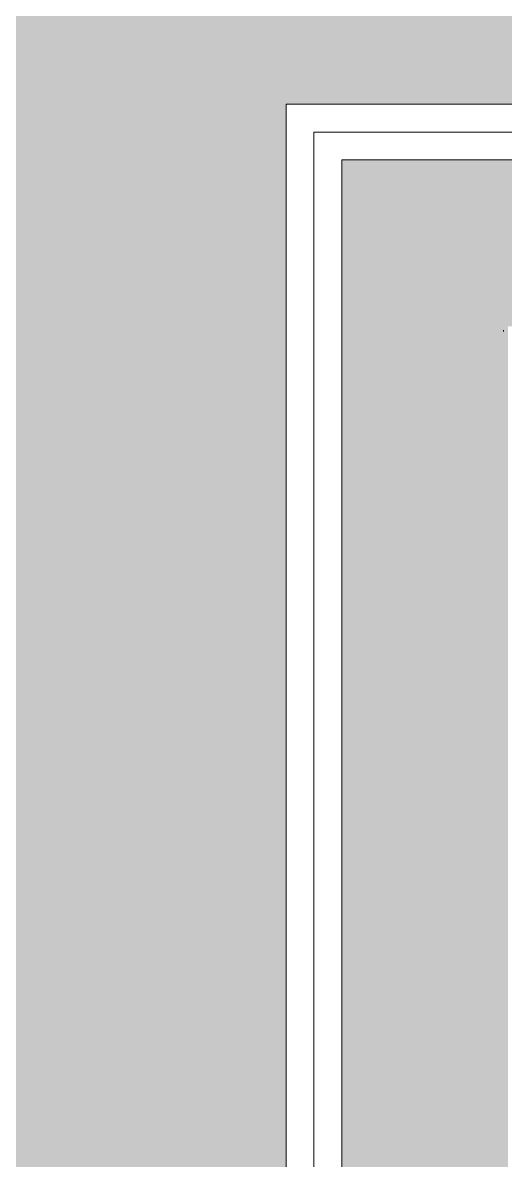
# Model space of a CAD drawing. Header units: millimetres. Extents: x 126 to 12547, y 1644 to 26714.
# Drawn here: x 727.3 to 814.3, y 25933.6 to 26138.5 of the extents above; entities that cross this region are included whole.
import ezdxf

# ---------------------------------------------------------------- set-up
doc = ezdxf.new("R2010")
doc.units = ezdxf.units.MM
doc.layers.add('cono piramide', color=4, linetype='Continuous')
for name, color, linetype, lineweight in [('F_ARREDI_pareti', 1, 'Continuous', 0), ('F_CARROZZERIA esterna', 9, 'Continuous', 5), ('F_INFISSI', 4, 'Continuous', 5), ('F_MINERAL WALL', 6, 'Continuous', 5), ('F_Tendaggio', 252, 'Continuous', 5)]:
    doc.layers.add(name, color=color, linetype=linetype, lineweight=lineweight)

# ---------------------------------------------------------------- blocks, each defined once
blk = doc.blocks.new('TENDAGGIO_infisso piccolo_prospetto_fronte')
at = {"layer": 'F_Tendaggio'}
blk.add_lwpolyline([(734402.79, 514180.58), (734402.79, 514180.58), (734402.79, 514180.36)], dxfattribs=at)
blk = doc.blocks.new('INFISSO L.400 MM_prospetto_fronte')
at = {"layer": 'F_CARROZZERIA esterna', "color": 1}
blk.add_lwpolyline([(-15818.48, 12755.63), (-16298.48, 12755.63), (-16298.48, 11455.63), (-15818.48, 11455.63)], close=True, dxfattribs=at)
at = {"layer": 'F_INFISSI', "ltscale": 0.25}
blk.add_lwpolyline([(-15823.48, 12750.63), (-16293.48, 12750.63), (-16293.48, 11460.63), (-15823.48, 11460.63)], close=True, dxfattribs=at)
blk = doc.blocks.new('RIV.to_pareti e soffitto_slider_armadiature_camera master_sez.......')
at = {"layer": 'F_INFISSI', "true_color": 0x636466}
h = blk.add_hatch(color=251, dxfattribs=at)
h.dxf.hatch_style = 1
h.paths.add_polyline_path([(734352.12, 514201.28), (734352.12, 512921.28), (734812.12, 512921.28), (734812.12, 514201.28)])
h.paths.add_polyline_path([(734382.12, 514171.28), (734782.12, 514171.28), (734782.12, 512951.28), (734382.12, 512951.28)], flags=16)
at = {"layer": 'F_MINERAL WALL', "true_color": 0x636466, "transparency": 33554559}
h = blk.add_hatch(dxfattribs=at)
h.set_pattern_fill('AR-SAND', color=251)
h.set_pattern_definition([(37.5, (2500, 0), (-1.6000313, 48.9413237), [0, -38.608, 0, -43.18, 0, -41.275]), (7.5, (2500, 0), (44.9523283, 71.68251), [0, -20.828, 0, -34.798, 0, -13.335]), (327.5, (2468.76, 0), (79.099237, 0.1437185), [0, -12.7, 0, -45.72, 0, -59.69]), (317.5, (2468.76, 0), (76.355645, 22.2929323), [0, -6.35, 0, -29.972, 0, -34.29])])
h.paths.add_polyline_path([(733693.12, 514601.28), (733693.12, 512521.28), (734878.12, 512521.28), (734878.12, 514601.28)])
h.paths.add_polyline_path([(734822.12, 514211.28), (734822.12, 512911.28), (734342.12, 512911.28), (734342.12, 514211.28)], flags=16)
at = {"layer": 'F_INFISSI', "color": 7}
blk.add_lwpolyline([(734352.12, 512921.28), (734812.12, 512921.28), (734812.12, 514201.28), (734352.12, 514201.28)], close=True, dxfattribs=at)
at = {"layer": 'F_MINERAL WALL'}
blk.add_lwpolyline([(734342.12, 514211.28), (734822.12, 514211.28), (734822.12, 512911.28), (734342.12, 512911.28)], close=True, dxfattribs=at)
at = {"color": 1}
blk.add_blockref('INFISSO L.400 MM_prospetto_fronte', (750640.59, 501455.65), dxfattribs=at)
at = {"layer": 'cono piramide', "color": 2, "lineweight": 5}
blk.add_blockref('TENDAGGIO_infisso piccolo_prospetto_fronte', (-21.49, -10), dxfattribs=at)

msp = doc.modelspace()

# ---------------------------------------------------------------- block references
at = {"layer": 'F_ARREDI_pareti', "color": 2, "lineweight": 5}
msp.add_blockref('RIV.to_pareti e soffitto_slider_armadiature_camera master_sez.......', (-733567.34, -488087.48), dxfattribs=at)

doc.saveas('drawing.dxf')
